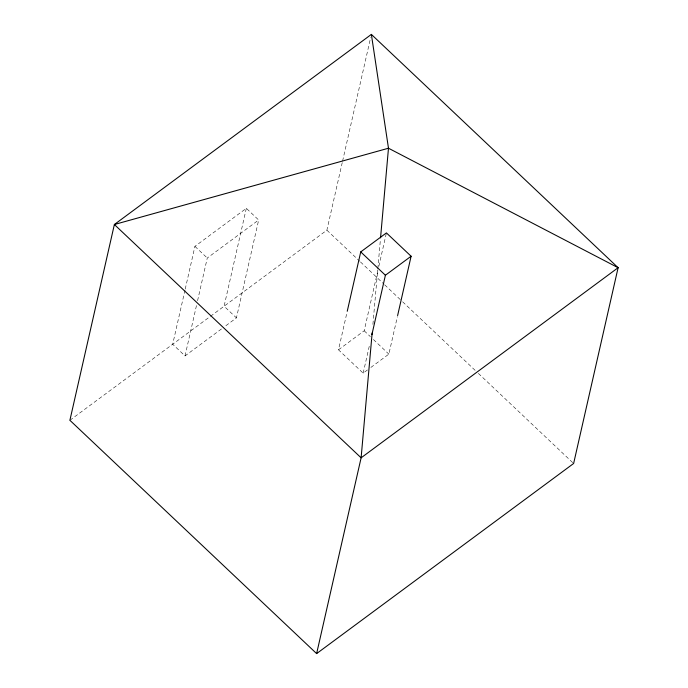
<?xml version="1.0" encoding="UTF-8"?>
<svg xmlns="http://www.w3.org/2000/svg" width="688" height="688" viewBox="0 0 688 688"><rect width="100%" height="100%" fill="white"/><g stroke="black" fill="none" stroke-linecap="round" stroke-linejoin="round"><path stroke-width="0.52" stroke-dasharray="3.44 2.58" d="M372.905 324.375L377.721 269.928M377.815 268.853L380.455 238.968M184.995 290.095L172.688 344.249L185.029 355.911L223.574 327.393M185.235 289.055L194.928 246.356L246.33 208.335L258.671 219.997L236.431 317.89L224.434 326.766M185.029 355.911L196.622 304.887M197.568 300.716L207.269 258.026L258.671 219.997M246.33 208.335L224.09 306.22L236.431 317.89M210.468 316.308L326.886 230.179L342.349 162.127M342.59 161.078L370.66 37.539M367.444 369.963L363.161 373.137L338.487 349.805L347.01 312.318M338.487 349.805L364.184 330.79L377.91 270.393M378.856 266.23L386.424 232.905M363.161 373.137L369.783 343.974M370.875 367.435L388.858 354.122L397.38 316.635M69.892 420.291L209.599 316.944M326.886 230.179L359.686 261.191M360.469 261.93L383.887 284.075M384.669 284.815L401.852 301.06M402.626 301.8L475.245 370.462M478.366 373.412L572.846 462.749M364.184 330.79L370.359 336.63M373.438 339.545L388.858 354.122M194.928 246.356L207.269 258.026"/><path stroke-width="1.03" d="M372.156 332.915L361.114 457.821L316.626 653.6L69.892 420.291L114.371 224.512L371.374 34.4L618.108 267.709L573.629 463.488L316.626 653.6M380.55 237.893L388.479 148.221L371.374 34.4M347.242 311.277L360.727 251.911L386.424 232.905L411.106 256.237L397.612 315.594M371.916 334.609L385.4 275.243L411.106 256.237M360.727 251.911L385.4 275.243M618.108 267.709L361.114 457.821L114.371 224.512L388.479 148.221L618.108 267.709"/></g></svg>
